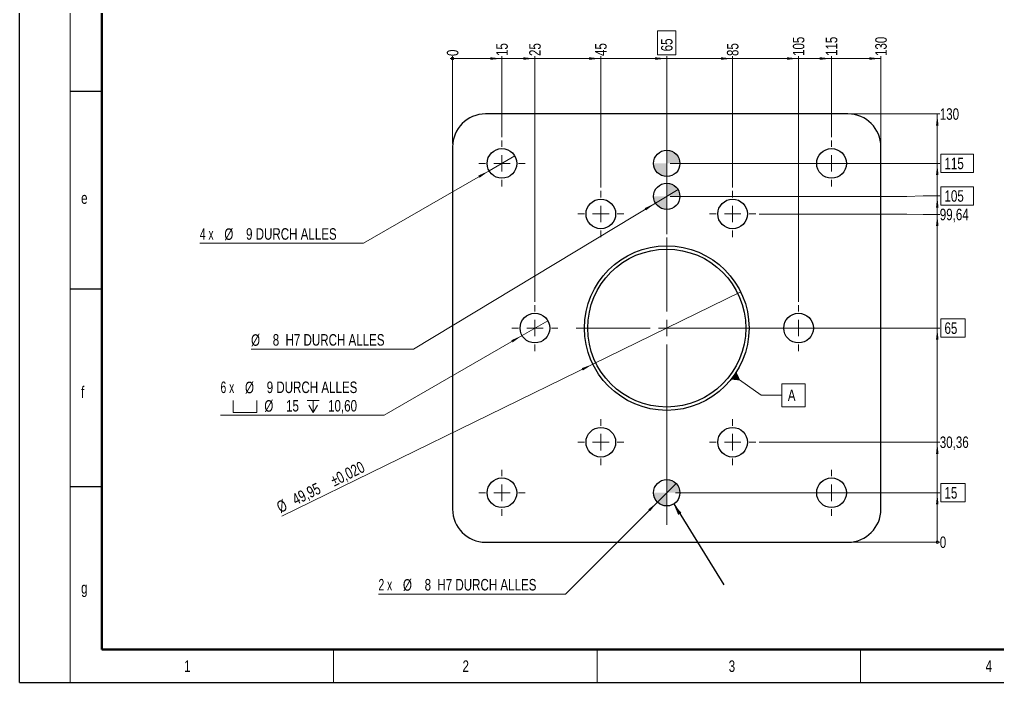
# Model space of a CAD drawing. Header units: millimetres. Extents: x 0 to 594, y 0 to 421.
# Drawn here: x 0 to 296.7, y 0 to 201.3 of the extents above; entities that cross this region are included whole.
import ezdxf

# ---------------------------------------------------------------- set-up
doc = ezdxf.new("R2010")
doc.units = ezdxf.units.MM
doc.styles.add('SLDTEXTSTYLE1', font='TXT', dxfattribs={"width": 0.75})
doc.styles.add('SLDTEXTSTYLE4', font='TXT', dxfattribs={"width": 0.666667})
doc.dimstyles.new('SLDDIMSTYLE0', dxfattribs={"dimtxt": 3.5, "dimasz": 0.254, "dimexe": 0, "dimexo": 0.0625, "dimgap": 0.875, "dimtad": 0, "dimtih": 1, "dimtoh": 1, "dimdec": 0, "dimrnd": 1e-09, "dimdsep": 46, "dimtxsty": 'SLDTEXTSTYLE1', "dimblk1": 'ORIGIN', "dimblk2": 'ORIGIN', "dimsah": 1, "dimcen": 0.09, "dimadec": 0, "dimazin": 2, "dimtfac": 1, "dimtdec": 3, "dimtofl": 0, "dimtmove": 0, "dimatfit": 3, "dimldrblk": 'ORIGIN', "dimfxl": 1, "dimfrac": 2, "dimtolj": 1, "dimtzin": 12, "dimarcsym": 0})
doc.dimstyles.new('SLDDIMSTYLE1', dxfattribs={"dimtxt": 3.5, "dimasz": 3.556, "dimexe": 0, "dimexo": 0.0625, "dimgap": -0.875, "dimtad": 0, "dimtih": 1, "dimtoh": 1, "dimrnd": 1e-09, "dimzin": 12, "dimdsep": 46, "dimtxsty": 'SLDTEXTSTYLE1', "dimsah": 1, "dimcen": 0.09, "dimadec": 0, "dimazin": 3, "dimtfac": 1, "dimtdec": 3, "dimtofl": 0, "dimtmove": 0, "dimatfit": 3, "dimfxl": 1, "dimfrac": 2, "dimtolj": 1, "dimarcsym": 0})
doc.dimstyles.new('SLDDIMSTYLE2', dxfattribs={"dimtxt": 3.5, "dimasz": 3.556, "dimexe": 0, "dimexo": 0.0625, "dimgap": 0.875, "dimtad": 0, "dimtih": 1, "dimtoh": 1, "dimrnd": 1e-09, "dimzin": 12, "dimdsep": 46, "dimtxsty": 'SLDTEXTSTYLE1', "dimsah": 1, "dimcen": 0.09, "dimadec": 0, "dimazin": 3, "dimtfac": 1, "dimtdec": 3, "dimtofl": 0, "dimtmove": 0, "dimatfit": 3, "dimfxl": 1, "dimfrac": 2, "dimtolj": 1, "dimtzin": 12, "dimarcsym": 0})
doc.dimstyles.new('SLDDIMSTYLE3', dxfattribs={"dimtxt": 3.5, "dimasz": 3.556, "dimexe": 0, "dimexo": 0.0625, "dimgap": 0.875, "dimtad": 0, "dimtih": 1, "dimtoh": 1, "dimdec": 6, "dimrnd": 1e-09, "dimzin": 12, "dimdsep": 46, "dimtxsty": 'SLDTEXTSTYLE1', "dimblk1": 'NONE', "dimsah": 1, "dimcen": 0, "dimadec": 0, "dimazin": 3, "dimtfac": 1, "dimtdec": 3, "dimtmove": 0, "dimatfit": 3, "dimldrblk": 'NONE', "dimfxl": 1, "dimfrac": 2, "dimtolj": 1, "dimarcsym": 0})
doc.dimstyles.new('SLDDIMSTYLE4', dxfattribs={"dimtxt": 3.5, "dimasz": 3.556, "dimexe": 0, "dimexo": 0.0625, "dimgap": 0.875, "dimtad": 0, "dimtih": 1, "dimtoh": 1, "dimdec": 6, "dimrnd": 1e-09, "dimzin": 12, "dimdsep": 46, "dimtxsty": 'SLDTEXTSTYLE1', "dimblk1": 'NONE', "dimsah": 1, "dimcen": 0, "dimadec": 0, "dimazin": 3, "dimtfac": 1, "dimtdec": 3, "dimtmove": 0, "dimatfit": 3, "dimldrblk": 'NONE', "dimfxl": 1, "dimfrac": 2, "dimtolj": 1, "dimtzin": 12, "dimarcsym": 0})
doc.dimstyles.new('SLDDIMSTYLE5', dxfattribs={"dimtxt": 3.5, "dimasz": 3.556, "dimexe": 0, "dimexo": 0.0625, "dimgap": 0.875, "dimtad": 1, "dimrnd": 1e-09, "dimzin": 12, "dimdsep": 46, "dimtxsty": 'SLDTEXTSTYLE1', "dimblk1": 'NONE', "dimsah": 1, "dimcen": 0, "dimadec": 0, "dimazin": 3, "dimtol": 1, "dimtp": 0.02, "dimtm": 0.02, "dimtfac": 1, "dimtdec": 3, "dimtmove": 0, "dimatfit": 3, "dimldrblk": 'NONE', "dimfxl": 1, "dimfrac": 2, "dimtolj": 1, "dimarcsym": 0})
doc.dimstyles.new('SLDDIMSTYLE7', dxfattribs={"dimtxt": 0.18, "dimasz": 3.556, "dimexe": 0, "dimexo": 0.0625, "dimgap": 0, "dimtad": 0, "dimtih": 1, "dimtoh": 1, "dimdec": 0, "dimrnd": 1e-09, "dimzin": 0, "dimdsep": 46, "dimtxsty": 'Standard', "dimsah": 1, "dimcen": 0.09, "dimadec": 0, "dimazin": 0, "dimtfac": 3.556, "dimtdec": 0, "dimtofl": 0, "dimtmove": 0, "dimatfit": 3, "dimfxl": 1, "dimfrac": 2, "dimtolj": 1, "dimtzin": 0, "dimarcsym": 0})

# ---------------------------------------------------------------- blocks, each defined once
blk = doc.blocks.new('_Origin')
at = {"color": 0, "linetype": 'ByBlock', "lineweight": -2}
blk.add_line((0, 0), (-1, 0), dxfattribs=at)
blk.add_circle((0, 0), 0.5, dxfattribs=at)
blk = doc.blocks.new('_D')
at = {"color": 7, "linetype": 'Continuous', "lineweight": 0}
blk.add_line((252.39, 42.58), (279.24, 42.58), dxfattribs=at)
at = {"color": 7, "linetype": 'Continuous', "lineweight": 18, "xscale": 0.762, "yscale": 0.762}
blk.add_blockref('_Origin', (278.48, 42.58), dxfattribs=at)
at = {"color": 7, "linetype": 'Continuous', "lineweight": 18, "insert": (279.24, 44.32), "char_height": 3.5, "attachment_point": 1, "style": 'SLDTEXTSTYLE1'}
blk.add_mtext('0', dxfattribs=at)
blk = doc.blocks.new('_D_1')
at = {"color": 7, "linetype": 'Continuous', "lineweight": 0}
for p, q in [((279.6, 54.81), (279.6, 60.36)), ((279.6, 60.36), (286.9, 60.36)), ((286.9, 60.36), (286.9, 54.81)), ((199.08, 57.58), (279.24, 57.58)), ((278.48, 42.58), (278.48, 57.58)), ((286.9, 54.81), (279.6, 54.81))]:
    blk.add_line(p, q, dxfattribs=at)
at = {"color": 7, "linetype": 'Continuous', "lineweight": 18}
blk.add_solid([(278.48, 57.58), (278.1, 54.03), (278.86, 54.03)], dxfattribs=at)
at = {"color": 7, "linetype": 'Continuous', "lineweight": 18, "insert": (280.67, 59.32), "char_height": 3.5, "attachment_point": 1, "style": 'SLDTEXTSTYLE1'}
blk.add_mtext('15', dxfattribs=at)
blk = doc.blocks.new('_D_2')
at = {"color": 7, "linetype": 'Continuous', "lineweight": 0}
for p, q in [((224.39, 72.94), (279.24, 72.94)), ((278.48, 57.58), (278.48, 72.94))]:
    blk.add_line(p, q, dxfattribs=at)
at = {"color": 7, "linetype": 'Continuous', "lineweight": 18}
blk.add_solid([(278.48, 72.94), (278.1, 69.39), (278.86, 69.39)], dxfattribs=at)
at = {"color": 7, "linetype": 'Continuous', "lineweight": 18, "insert": (279.24, 74.68), "char_height": 3.5, "attachment_point": 1, "style": 'SLDTEXTSTYLE1'}
blk.add_mtext('30,36', dxfattribs=at)
blk = doc.blocks.new('_D_3')
at = {"color": 7, "linetype": 'Continuous', "lineweight": 0}
for p, q in [((279.6, 104.81), (279.6, 110.36)), ((279.6, 110.36), (286.9, 110.36)), ((286.9, 110.36), (286.9, 104.81)), ((197.39, 107.58), (279.24, 107.58)), ((278.48, 72.94), (278.48, 107.58)), ((286.9, 104.81), (279.6, 104.81))]:
    blk.add_line(p, q, dxfattribs=at)
at = {"color": 7, "linetype": 'Continuous', "lineweight": 18}
blk.add_solid([(278.48, 107.58), (278.1, 104.03), (278.86, 104.03)], dxfattribs=at)
at = {"color": 7, "linetype": 'Continuous', "lineweight": 18, "insert": (280.67, 109.32), "char_height": 3.5, "attachment_point": 1, "style": 'SLDTEXTSTYLE1'}
blk.add_mtext('65', dxfattribs=at)
blk = doc.blocks.new('_D_4')
at = {"color": 7, "linetype": 'Continuous', "lineweight": 0}
for p, q in [((269.24, 142.22), (224.39, 142.22)), ((274.24, 142.1), (269.24, 142.22)), ((274.24, 142.1), (279.24, 142.1)), ((278.48, 107.58), (278.48, 142.1))]:
    blk.add_line(p, q, dxfattribs=at)
at = {"color": 7, "linetype": 'Continuous', "lineweight": 18}
blk.add_solid([(278.48, 142.1), (278.1, 138.54), (278.86, 138.54)], dxfattribs=at)
at = {"color": 7, "linetype": 'Continuous', "lineweight": 18, "insert": (279.24, 143.83), "char_height": 3.5, "attachment_point": 1, "style": 'SLDTEXTSTYLE1'}
blk.add_mtext('99,64', dxfattribs=at)
blk = doc.blocks.new('_D_5')
at = {"color": 7, "linetype": 'Continuous', "lineweight": 0}
for p, q in [((279.6, 144.93), (279.6, 150.49)), ((279.6, 150.49), (289.49, 150.49)), ((289.49, 150.49), (289.49, 144.93)), ((269.24, 147.58), (197.39, 147.58)), ((274.24, 147.71), (269.24, 147.58)), ((274.24, 147.71), (279.24, 147.71)), ((278.48, 142.1), (278.48, 147.71)), ((289.49, 144.93), (279.6, 144.93))]:
    blk.add_line(p, q, dxfattribs=at)
at = {"color": 7, "linetype": 'Continuous', "lineweight": 18}
blk.add_solid([(278.48, 147.71), (278.1, 144.15), (278.86, 144.15)], dxfattribs=at)
at = {"color": 7, "linetype": 'Continuous', "lineweight": 18, "insert": (280.67, 149.44), "char_height": 3.5, "attachment_point": 1, "style": 'SLDTEXTSTYLE1'}
blk.add_mtext('105', dxfattribs=at)
blk = doc.blocks.new('_D_6')
at = {"color": 7, "linetype": 'Continuous', "lineweight": 0}
for p, q in [((279.6, 154.81), (279.6, 160.36)), ((279.6, 160.36), (289.49, 160.36)), ((289.49, 160.36), (289.49, 154.81)), ((197.39, 157.58), (279.24, 157.58)), ((278.48, 147.71), (278.48, 157.58)), ((289.49, 154.81), (279.6, 154.81))]:
    blk.add_line(p, q, dxfattribs=at)
at = {"color": 7, "linetype": 'Continuous', "lineweight": 18}
blk.add_solid([(278.48, 157.58), (278.1, 154.03), (278.86, 154.03)], dxfattribs=at)
at = {"color": 7, "linetype": 'Continuous', "lineweight": 18, "insert": (280.67, 159.32), "char_height": 3.5, "attachment_point": 1, "style": 'SLDTEXTSTYLE1'}
blk.add_mtext('115', dxfattribs=at)
blk = doc.blocks.new('_D_7')
at = {"color": 7, "linetype": 'Continuous', "lineweight": 0}
for p, q in [((252.39, 172.58), (279.24, 172.58)), ((278.48, 157.58), (278.48, 172.58))]:
    blk.add_line(p, q, dxfattribs=at)
at = {"color": 7, "linetype": 'Continuous', "lineweight": 18}
blk.add_solid([(278.48, 172.58), (278.1, 169.03), (278.86, 169.03)], dxfattribs=at)
at = {"color": 7, "linetype": 'Continuous', "lineweight": 18, "insert": (279.24, 174.32), "char_height": 3.5, "attachment_point": 1, "style": 'SLDTEXTSTYLE1'}
blk.add_mtext('130', dxfattribs=at)
blk = doc.blocks.new('_D_8')
at = {"color": 7, "linetype": 'Continuous', "lineweight": 0}
blk.add_line((131.39, 163.58), (131.39, 190.18), dxfattribs=at)
at = {"color": 7, "linetype": 'Continuous', "lineweight": 18, "xscale": 0.762, "yscale": 0.762}
blk.add_blockref('_Origin', (131.39, 189.42), dxfattribs=at)
at = {"color": 7, "linetype": 'Continuous', "lineweight": 18, "insert": (129.65, 190.18), "char_height": 3.5, "attachment_point": 1, "rotation": 90, "style": 'SLDTEXTSTYLE1'}
blk.add_mtext('0', dxfattribs=at)
blk = doc.blocks.new('_D_9')
at = {"color": 7, "linetype": 'Continuous', "lineweight": 0}
for p, q in [((146.39, 165.58), (146.39, 190.18)), ((131.39, 189.42), (146.39, 189.42))]:
    blk.add_line(p, q, dxfattribs=at)
at = {"color": 7, "linetype": 'Continuous', "lineweight": 18}
blk.add_solid([(146.39, 189.42), (142.83, 189.8), (142.83, 189.03)], dxfattribs=at)
at = {"color": 7, "linetype": 'Continuous', "lineweight": 18, "insert": (144.65, 190.18), "char_height": 3.5, "attachment_point": 1, "rotation": 90, "style": 'SLDTEXTSTYLE1'}
blk.add_mtext('15', dxfattribs=at)
blk = doc.blocks.new('_D_10')
at = {"color": 7, "linetype": 'Continuous', "lineweight": 0}
for p, q in [((156.39, 115.58), (156.39, 190.18)), ((146.39, 189.42), (156.39, 189.42))]:
    blk.add_line(p, q, dxfattribs=at)
at = {"color": 7, "linetype": 'Continuous', "lineweight": 18}
blk.add_solid([(156.39, 189.42), (152.83, 189.8), (152.83, 189.03)], dxfattribs=at)
at = {"color": 7, "linetype": 'Continuous', "lineweight": 18, "insert": (154.65, 190.18), "char_height": 3.5, "attachment_point": 1, "rotation": 90, "style": 'SLDTEXTSTYLE1'}
blk.add_mtext('25', dxfattribs=at)
blk = doc.blocks.new('_D_11')
at = {"color": 7, "linetype": 'Continuous', "lineweight": 0}
for p, q in [((176.39, 150.22), (176.39, 190.18)), ((156.39, 189.42), (176.39, 189.42))]:
    blk.add_line(p, q, dxfattribs=at)
at = {"color": 7, "linetype": 'Continuous', "lineweight": 18}
blk.add_solid([(176.39, 189.42), (172.83, 189.8), (172.83, 189.03)], dxfattribs=at)
at = {"color": 7, "linetype": 'Continuous', "lineweight": 18, "insert": (174.65, 190.18), "char_height": 3.5, "attachment_point": 1, "rotation": 90, "style": 'SLDTEXTSTYLE1'}
blk.add_mtext('45', dxfattribs=at)
blk = doc.blocks.new('_D_12')
at = {"color": 7, "linetype": 'Continuous', "lineweight": 0}
for p, q in [((193.61, 190.53), (193.61, 197.84)), ((193.61, 197.84), (199.17, 197.84)), ((199.17, 197.84), (199.17, 190.53)), ((199.17, 190.53), (193.61, 190.53)), ((196.39, 136.06), (196.39, 190.18)), ((176.39, 189.42), (196.39, 189.42))]:
    blk.add_line(p, q, dxfattribs=at)
at = {"color": 7, "linetype": 'Continuous', "lineweight": 18}
blk.add_solid([(196.39, 189.42), (192.83, 189.8), (192.83, 189.03)], dxfattribs=at)
at = {"color": 7, "linetype": 'Continuous', "lineweight": 18, "insert": (194.65, 191.6), "char_height": 3.5, "attachment_point": 1, "rotation": 90, "style": 'SLDTEXTSTYLE1'}
blk.add_mtext('65', dxfattribs=at)
blk = doc.blocks.new('_D_13')
at = {"color": 7, "linetype": 'Continuous', "lineweight": 0}
for p, q in [((216.39, 150.22), (216.39, 190.18)), ((196.39, 189.42), (216.39, 189.42))]:
    blk.add_line(p, q, dxfattribs=at)
at = {"color": 7, "linetype": 'Continuous', "lineweight": 18}
blk.add_solid([(216.39, 189.42), (212.83, 189.8), (212.83, 189.03)], dxfattribs=at)
at = {"color": 7, "linetype": 'Continuous', "lineweight": 18, "insert": (214.65, 190.18), "char_height": 3.5, "attachment_point": 1, "rotation": 90, "style": 'SLDTEXTSTYLE1'}
blk.add_mtext('85', dxfattribs=at)
blk = doc.blocks.new('_D_14')
at = {"color": 7, "linetype": 'Continuous', "lineweight": 0}
for p, q in [((236.39, 115.58), (236.39, 190.18)), ((216.39, 189.42), (236.39, 189.42))]:
    blk.add_line(p, q, dxfattribs=at)
at = {"color": 7, "linetype": 'Continuous', "lineweight": 18}
blk.add_solid([(236.39, 189.42), (232.83, 189.8), (232.83, 189.03)], dxfattribs=at)
at = {"color": 7, "linetype": 'Continuous', "lineweight": 18, "insert": (234.65, 190.18), "char_height": 3.5, "attachment_point": 1, "rotation": 90, "style": 'SLDTEXTSTYLE1'}
blk.add_mtext('105', dxfattribs=at)
blk = doc.blocks.new('_D_15')
at = {"color": 7, "linetype": 'Continuous', "lineweight": 0}
for p, q in [((246.39, 165.58), (246.39, 190.18)), ((236.39, 189.42), (246.39, 189.42))]:
    blk.add_line(p, q, dxfattribs=at)
at = {"color": 7, "linetype": 'Continuous', "lineweight": 18}
blk.add_solid([(246.39, 189.42), (242.83, 189.8), (242.83, 189.03)], dxfattribs=at)
at = {"color": 7, "linetype": 'Continuous', "lineweight": 18, "insert": (244.65, 190.18), "char_height": 3.5, "attachment_point": 1, "rotation": 90, "style": 'SLDTEXTSTYLE1'}
blk.add_mtext('115', dxfattribs=at)
blk = doc.blocks.new('_D_16')
at = {"color": 7, "linetype": 'Continuous', "lineweight": 0}
for p, q in [((261.39, 163.58), (261.39, 190.18)), ((246.39, 189.42), (261.39, 189.42))]:
    blk.add_line(p, q, dxfattribs=at)
at = {"color": 7, "linetype": 'Continuous', "lineweight": 18}
blk.add_solid([(261.39, 189.42), (257.83, 189.8), (257.83, 189.03)], dxfattribs=at)
at = {"color": 7, "linetype": 'Continuous', "lineweight": 18, "insert": (259.65, 190.18), "char_height": 3.5, "attachment_point": 1, "rotation": 90, "style": 'SLDTEXTSTYLE1'}
blk.add_mtext('130', dxfattribs=at)
blk = doc.blocks.new('_D_17')
at = {"color": 7, "linetype": 'Continuous', "lineweight": 0}
for p, q in [((199.22, 60.41), (193.56, 54.76)), ((193.56, 54.76), (165.66, 26.85)), ((165.66, 26.85), (108.92, 26.85))]:
    blk.add_line(p, q, dxfattribs=at)
at = {"color": 7, "linetype": 'Continuous', "lineweight": 18}
blk.add_solid([(193.56, 54.76), (190.78, 52.51), (191.31, 51.97)], dxfattribs=at)
at = {"color": 7, "linetype": 'Continuous', "lineweight": 18, "char_height": 3.5, "attachment_point": 1}
for s, insert, style in [('2 x', (108.92, 31.42), 'SLDTEXTSTYLE4'), ('%%c', (116.33, 31.36), 'SLDTEXTSTYLE1'), ('8', (122.92, 31.42), 'SLDTEXTSTYLE1'), ('H7 DURCH ALLES', (126.8, 31.42), 'SLDTEXTSTYLE1')]:
    blk.add_mtext(s, dxfattribs=dict(at, insert=insert, style=style))
blk = doc.blocks.new('_None')
blk = doc.blocks.new('_D_18')
at = {"color": 7, "linetype": 'Continuous', "lineweight": 0}
for p, q in [((150.28, 159.83), (142.49, 155.33)), ((142.49, 155.33), (104.4, 133.34)), ((104.4, 133.34), (54.72, 133.34))]:
    blk.add_line(p, q, dxfattribs=at)
at = {"color": 7, "linetype": 'Continuous', "lineweight": 18}
blk.add_solid([(142.49, 155.33), (139.22, 153.89), (139.6, 153.23)], dxfattribs=at)
at = {"color": 7, "linetype": 'Continuous', "lineweight": 18, "char_height": 3.5, "attachment_point": 1}
for s, insert, style in [('4 x', (54.72, 137.91), 'SLDTEXTSTYLE4'), ('%%c', (62.14, 137.85), 'SLDTEXTSTYLE1'), ('9 DURCH ALLES', (68.73, 137.91), 'SLDTEXTSTYLE1')]:
    blk.add_mtext(s, dxfattribs=dict(at, insert=insert, style=style))
blk = doc.blocks.new('SW_SYMBOL_HOLE_SPOT')
at = {"color": 0, "linetype": 'Continuous', "lineweight": 18}
for p, q in [((0, 875), (0, 75)), ((1600, 75), (1600, 875)), ((0, 75), (1600, 75))]:
    blk.add_line(p, q, dxfattribs=at)
blk = doc.blocks.new('SW_SYMBOL_HOLE_DEPTH')
at = {"color": 0, "linetype": 'Continuous', "lineweight": 18}
for p, q in [((0, 875), (800, 875)), ((400, 875), (400, 75)), ((100, 555), (400, 75)), ((700, 555), (400, 75))]:
    blk.add_line(p, q, dxfattribs=at)
blk = doc.blocks.new('_D_19')
at = {"color": 7, "linetype": 'Continuous', "lineweight": 0}
for p, q in [((160.28, 109.83), (152.49, 105.33)), ((152.49, 105.33), (110.67, 81.19)), ((110.67, 81.19), (60.99, 81.19))]:
    blk.add_line(p, q, dxfattribs=at)
at = {"color": 7, "linetype": 'Continuous', "lineweight": 18}
blk.add_solid([(152.49, 105.33), (149.22, 103.89), (149.6, 103.23)], dxfattribs=at)
at = {"color": 7, "linetype": 'Continuous', "lineweight": 18, "xscale": 0.0044707031, "yscale": 0.0044707031, "zscale": 0.0044707031}
for name, p in [('SW_SYMBOL_HOLE_SPOT', (64.83, 81.67)), ('SW_SYMBOL_HOLE_DEPTH', (87.31, 81.67))]:
    blk.add_blockref(name, p, dxfattribs=at)
at = {"color": 7, "linetype": 'Continuous', "lineweight": 18, "char_height": 3.5, "attachment_point": 1}
for s, insert, style in [('6 x', (60.99, 91.36), 'SLDTEXTSTYLE4'), ('%%c', (68.41, 91.31), 'SLDTEXTSTYLE1'), ('9 DURCH ALLES', (75, 91.36), 'SLDTEXTSTYLE1'), ('%%c', (74.27, 85.7), 'SLDTEXTSTYLE1'), ('15', (80.86, 85.75), 'SLDTEXTSTYLE1'), ('10,60', (93.62, 85.75), 'SLDTEXTSTYLE1')]:
    blk.add_mtext(s, dxfattribs=dict(at, insert=insert, style=style))
blk = doc.blocks.new('_D_20')
at = {"color": 7, "linetype": 'Continuous', "lineweight": 0}
for p, q in [((199.81, 149.65), (192.96, 145.52)), ((192.96, 145.52), (119.56, 101.19)), ((119.56, 101.19), (70.24, 101.19))]:
    blk.add_line(p, q, dxfattribs=at)
at = {"color": 7, "linetype": 'Continuous', "lineweight": 18}
blk.add_solid([(192.96, 145.52), (189.72, 144), (190.12, 143.35)], dxfattribs=at)
at = {"color": 7, "linetype": 'Continuous', "lineweight": 18, "char_height": 3.5, "attachment_point": 1, "style": 'SLDTEXTSTYLE1'}
for s, insert in [('%%c', (70.24, 105.7)), ('8', (76.83, 105.75)), ('H7 DURCH ALLES', (80.71, 105.75))]:
    blk.add_mtext(s, dxfattribs=dict(at, insert=insert))
blk = doc.blocks.new('_D_21')
at = {"color": 7, "linetype": 'Continuous', "lineweight": 0}
for q in [(218.83, 118.55), (79.58, 50.48)]:
    blk.add_line((173.95, 96.62), q, dxfattribs=at)
at = {"color": 7, "linetype": 'Continuous', "lineweight": 18}
blk.add_solid([(173.95, 96.62), (170.59, 95.4), (170.92, 94.71)], dxfattribs=at)
at = {"color": 7, "linetype": 'Continuous', "lineweight": 18, "char_height": 3.5, "attachment_point": 1, "rotation": 26.0518, "style": 'SLDTEXTSTYLE1'}
for s, insert in [('±0,020', (93.95, 62.59)), ('49,95', (82.32, 56.9)), ('%%c', (77.6, 54.53))]:
    blk.add_mtext(s, dxfattribs=dict(at, insert=insert))
blk = doc.blocks.new('SW_CENTERMARKSYMBOL_0')
at = {"color": 0, "linetype": 'Continuous', "lineweight": 18}
for p, q in [((0, 5), (0, 7)), ((-5, 0), (-7, 0)), ((0, 0), (-2.5, 0)), ((0, 0), (0, 2.5)), ((0, 0), (0, -2.5)), ((0, 0), (2.5, 0)), ((5, 0), (7, 0)), ((0, -5), (0, -7))]:
    blk.add_line(p, q, dxfattribs=at)
blk = doc.blocks.new('SW_CENTERMARKSYMBOL_1')
at = {"color": 0, "linetype": 'Continuous', "lineweight": 18}
for p, q in [((0, 5), (0, 7)), ((-5, 0), (-7, 0)), ((0, 0), (-2.5, 0)), ((0, 0), (0, 2.5)), ((0, 0), (0, -2.5)), ((0, 0), (2.5, 0)), ((5, 0), (7, 0)), ((0, -5), (0, -7))]:
    blk.add_line(p, q, dxfattribs=at)
blk = doc.blocks.new('SW_CENTERMARKSYMBOL_2')
at = {"color": 0, "linetype": 'Continuous', "lineweight": 18}
for p, q in [((0, 5), (0, 7)), ((-5, 0), (-7, 0)), ((0, 0), (-2.5, 0)), ((0, 0), (0, 2.5)), ((0, 0), (0, -2.5)), ((0, 0), (2.5, 0)), ((5, 0), (7, 0)), ((0, -5), (0, -7))]:
    blk.add_line(p, q, dxfattribs=at)
blk = doc.blocks.new('SW_CENTERMARKSYMBOL_3')
at = {"color": 0, "linetype": 'Continuous', "lineweight": 18}
for p, q in [((0, 5), (0, 7)), ((-5, 0), (-7, 0)), ((0, 0), (-2.5, 0)), ((0, 0), (0, 2.5)), ((0, 0), (0, -2.5)), ((0, 0), (2.5, 0)), ((5, 0), (7, 0)), ((0, -5), (0, -7))]:
    blk.add_line(p, q, dxfattribs=at)
blk = doc.blocks.new('SW_CENTERMARKSYMBOL_4')
at = {"color": 0, "linetype": 'Continuous', "lineweight": 18}
for p, q in [((0, 5), (0, 7)), ((-5, 0), (-7, 0)), ((0, 0), (-2.5, 0)), ((0, 0), (0, 2.5)), ((0, 0), (0, -2.5)), ((0, 0), (2.5, 0)), ((5, 0), (7, 0)), ((0, -5), (0, -7))]:
    blk.add_line(p, q, dxfattribs=at)
blk = doc.blocks.new('SW_CENTERMARKSYMBOL_5')
at = {"color": 0, "linetype": 'Continuous', "lineweight": 18}
for p, q in [((0, 5), (0, 7)), ((-5, 0), (-7, 0)), ((0, 0), (-2.5, 0)), ((0, 0), (0, 2.5)), ((0, 0), (0, -2.5)), ((0, 0), (2.5, 0)), ((5, 0), (7, 0)), ((0, -5), (0, -7))]:
    blk.add_line(p, q, dxfattribs=at)
blk = doc.blocks.new('SW_CENTERMARKSYMBOL_6')
at = {"color": 0, "linetype": 'Continuous', "lineweight": 18}
for p, q in [((0, 5), (0, 27.48)), ((-5, 0), (-27.48, 0)), ((0, 0), (-2.5, 0)), ((0, 0), (0, 2.5)), ((0, 0), (0, -2.5)), ((0, 0), (2.5, 0)), ((5, 0), (27.48, 0)), ((0, -5), (0, -59.78))]:
    blk.add_line(p, q, dxfattribs=at)
blk = doc.blocks.new('SW_CENTERMARKSYMBOL_7')
at = {"color": 0, "linetype": 'Continuous', "lineweight": 18}
for p, q in [((0, 5), (0, 7)), ((-5, 0), (-7, 0)), ((0, 0), (-2.5, 0)), ((0, 0), (0, 2.5)), ((0, 0), (0, -2.5)), ((0, 0), (2.5, 0)), ((5, 0), (7, 0)), ((0, -5), (0, -7))]:
    blk.add_line(p, q, dxfattribs=at)
blk = doc.blocks.new('SW_CENTERMARKSYMBOL_8')
at = {"color": 0, "linetype": 'Continuous', "lineweight": 18}
for p, q in [((0, 5), (0, 7)), ((-5, 0), (-7, 0)), ((0, 0), (-2.5, 0)), ((0, 0), (0, 2.5)), ((0, 0), (0, -2.5)), ((0, 0), (2.5, 0)), ((5, 0), (7, 0)), ((0, -5), (0, -7))]:
    blk.add_line(p, q, dxfattribs=at)
blk = doc.blocks.new('SW_CENTERMARKSYMBOL_9')
at = {"color": 0, "linetype": 'Continuous', "lineweight": 18}
for p, q in [((0, 5), (0, 7)), ((-5, 0), (-7, 0)), ((0, 0), (-2.5, 0)), ((0, 0), (0, 2.5)), ((0, 0), (0, -2.5)), ((0, 0), (2.5, 0)), ((5, 0), (7, 0)), ((0, -5), (0, -7))]:
    blk.add_line(p, q, dxfattribs=at)
blk = doc.blocks.new('SW_CENTERMARKSYMBOL_10')
at = {"color": 0, "linetype": 'Continuous', "lineweight": 18}
for p, q in [((0, 5), (0, 7)), ((-5, 0), (-7, 0)), ((0, 0), (-2.5, 0)), ((0, 0), (0, 2.5)), ((0, 0), (0, -2.5)), ((0, 0), (2.5, 0)), ((5, 0), (7, 0)), ((0, -5), (0, -7))]:
    blk.add_line(p, q, dxfattribs=at)
blk = doc.blocks.new('SW_DATUMTAG_0')
at = {"color": 0, "linetype": 'Continuous', "lineweight": 18}
for p, q in [((-16.4, 8.67), (-8.12, 2.78)), ((-1.77, -0.72), (-1.77, 6.28)), ((-1.77, 6.28), (5.23, 6.28)), ((5.23, 6.28), (5.23, -0.72)), ((-8.12, 2.78), (-1.77, 2.78)), ((5.23, -0.72), (-1.77, -0.72))]:
    blk.add_line(p, q, dxfattribs=at)
at = {"color": 0, "linetype": 'Continuous', "lineweight": 0}
blk.add_solid([(-17.21, 7.53), (-15.58, 9.81), (-14.4, 7.25)], dxfattribs=at)
at = {"color": 0, "linetype": 'Continuous', "lineweight": 0, "insert": (0, 4.51), "char_height": 3.5, "attachment_point": 1, "style": 'SLDTEXTSTYLE1'}
blk.add_mtext('A', dxfattribs=at)
blk = doc.blocks.new('SW_DOWELSYMBOL_0')
at = {"linetype": 'Continuous', "lineweight": 0}
h = blk.add_hatch(color=0, dxfattribs=at)
edge = h.paths.add_edge_path(flags=0)
edge.add_arc((0, 0), 4, 0, 90)
edge.add_line((0, 4), (0, 0))
edge.add_line((0, 0), (4, 0))
h = blk.add_hatch(color=0, dxfattribs=at)
edge = h.paths.add_edge_path(flags=0)
edge.add_arc((0, 0), 4, 180, 270)
edge.add_line((0, -4), (0, 0))
edge.add_line((0, 0), (-4, 0))
at = {"color": 0, "linetype": 'Continuous', "lineweight": 0}
blk.add_circle((0, 0), 4, dxfattribs=at)
blk = doc.blocks.new('SW_DOWELSYMBOL_1')
at = {"linetype": 'Continuous', "lineweight": 0}
h = blk.add_hatch(color=0, dxfattribs=at)
edge = h.paths.add_edge_path(flags=0)
edge.add_arc((0, 0), 4, 0, 90)
edge.add_line((0, 4), (0, 0))
edge.add_line((0, 0), (4, 0))
h = blk.add_hatch(color=0, dxfattribs=at)
edge = h.paths.add_edge_path(flags=0)
edge.add_arc((0, 0), 4, 180, 270)
edge.add_line((0, -4), (0, 0))
edge.add_line((0, 0), (-4, 0))
at = {"color": 0, "linetype": 'Continuous', "lineweight": 0}
blk.add_circle((0, 0), 4, dxfattribs=at)
blk = doc.blocks.new('SW_DOWELSYMBOL_2')
at = {"linetype": 'Continuous', "lineweight": 0}
h = blk.add_hatch(color=0, dxfattribs=at)
edge = h.paths.add_edge_path(flags=0)
edge.add_arc((0, 0), 4, 0, 90)
edge.add_line((0, 4), (0, 0))
edge.add_line((0, 0), (4, 0))
h = blk.add_hatch(color=0, dxfattribs=at)
edge = h.paths.add_edge_path(flags=0)
edge.add_arc((0, 0), 4, 180, 270)
edge.add_line((0, -4), (0, 0))
edge.add_line((0, 0), (-4, 0))
at = {"color": 0, "linetype": 'Continuous', "lineweight": 0}
blk.add_circle((0, 0), 4, dxfattribs=at)

msp = doc.modelspace()

# ---------------------------------------------------------------- linework, layer by layer
at = {"color": 7, "linetype": 'Continuous', "lineweight": 25}
for p, q in [((0.0001678, 0.0000794), (0.0001678, 420.5000794)), ((15.3346271, 179.5000794), (25.0001678, 179.5000794)), ((251.3877551, 172.5836735), (141.3877551, 172.5836735)), ((131.3877551, 162.5836735), (131.3877551, 52.5836735)), ((261.3877551, 52.5836735), (261.3877551, 162.5836735)), ((15.3346271, 119.5000794), (25.0001678, 119.5000794)), ((15.3346271, 59.5000794), (25.0001678, 59.5000794)), ((141.3877551, 42.5836735), (251.3877551, 42.5836735)), ((0.0001678, 0.0000794), (593.9620406, 0.0000794))]:
    msp.add_line(p, q, dxfattribs=at)
at = {"color": 7, "linetype": 'Continuous', "lineweight": 18}
for p, q in [((15.3346271, 420.5000794), (15.3346271, 0.0000794)), ((95.2964514, 10.0000794), (95.2964514, 0.0000794)), ((175.2582758, 10.0000794), (175.2582758, 0.0000794)), ((255.2201001, 10.0000794), (255.2201001, 0.0000794))]:
    msp.add_line(p, q, dxfattribs=at)
at = {"color": 7, "linetype": 'Continuous', "lineweight": 50}
for q in [(25.0001678, 410.5000794), (583.9620406, 10.0000794)]:
    msp.add_line((25.0001678, 10.0000794), q, dxfattribs=at)
at = {"color": 7, "linetype": 'Continuous', "lineweight": 25}
for centre, radius in [((146.3877551, 157.5836735), 4.5), ((196.3877551, 157.5836735), 4), ((246.3877551, 157.5836735), 4.5), ((196.3877551, 147.5836735), 4), ((176.3877551, 142.2246896), 4.5), ((216.3877551, 142.2246896), 4.5), ((196.3877551, 107.5836735), 24.975), ((196.3877551, 107.5836735), 23.975), ((156.3877551, 107.5836735), 4.5), ((236.3877551, 107.5836735), 4.5), ((176.3877551, 72.9426573), 4.5), ((216.3877551, 72.9426573), 4.5), ((146.3877551, 57.5836735), 4.5), ((196.3877551, 57.5836735), 4), ((246.3877551, 57.5836735), 4.5)]:
    msp.add_circle(centre, radius, dxfattribs=at)
for centre, start, end in [((141.3877551, 162.5836735), 90, 180), ((251.3877551, 162.5836735), 0, 90), ((141.3877551, 52.5836735), 180, 270), ((251.3877551, 52.5836735), 270, 0)]:
    msp.add_arc(centre, 10, start, end, dxfattribs=at)

# ---------------------------------------------------------------- block references
at = {"color": 7, "linetype": 'Continuous', "lineweight": 0}
for name, p in [('SW_CENTERMARKSYMBOL_10', (146.3877551, 157.5836735)), ('SW_CENTERMARKSYMBOL_9', (246.3877551, 157.5836735)), ('SW_DOWELSYMBOL_2', (196.3877551, 157.5836735)), ('SW_DOWELSYMBOL_0', (196.3877551, 147.5836735)), ('SW_CENTERMARKSYMBOL_1', (176.3877551, 142.2246896)), ('SW_CENTERMARKSYMBOL_2', (216.3877551, 142.2246896)), ('SW_CENTERMARKSYMBOL_6', (196.3877551, 107.5836735)), ('SW_CENTERMARKSYMBOL_3', (156.3877551, 107.5836735)), ('SW_CENTERMARKSYMBOL_0', (236.3877551, 107.5836735)), ('SW_DATUMTAG_0', (233.1280374, 84.42699)), ('SW_CENTERMARKSYMBOL_5', (176.3877551, 72.9426573)), ('SW_CENTERMARKSYMBOL_4', (216.3877551, 72.9426573)), ('SW_CENTERMARKSYMBOL_7', (146.3877551, 57.5836735)), ('SW_CENTERMARKSYMBOL_8', (246.3877551, 57.5836735)), ('SW_DOWELSYMBOL_1', (196.3877551, 57.5836735))]:
    msp.add_blockref(name, p, dxfattribs=at)

# ---------------------------------------------------------------- texts
at = {"color": 7, "linetype": 'Continuous', "lineweight": 0, "char_height": 3.5, "attachment_point": 1, "style": 'SLDTEXTSTYLE1'}
for s, insert in [('e', (18.6747776, 148.8157313)), ('f', (18.6747776, 89.8984789)), ('g', (18.6747776, 30.4575176)), ('1', (49.9217844, 6.698482)), ('2', (134.4188996, 6.698482)), ('3', (215.1904783, 6.698482)), ('4', (293.1375333, 6.698482))]:
    msp.add_mtext(s, dxfattribs=dict(at, insert=insert))

# ---------------------------------------------------------------- dimensions: what is measured, and where the dimension line sits
at = {"color": 7, "linetype": 'Continuous', "lineweight": 18}
for feature_location, offset, dtype, origin, dimstyle, picture, middle in [((236.3877551, 114.5836735), (0, 75.5942195), 1, (131.3877551, 162.5836735), 'SLDDIMSTYLE2', '_D_14', (236.3877551, 194.0570596)), ((246.3877551, 164.5836735), (0, 25.5942195), 1, (131.3877551, 162.5836735), 'SLDDIMSTYLE2', '_D_15', (246.3877551, 194.0570596)), ((261.3877551, 162.5836735), (0, 27.5942195), 1, (131.3877551, 162.5836735), 'SLDDIMSTYLE2', '_D_16', (261.3877551, 194.0570596)), ((196.3877551, 135.0586735), (0, 55.1192195), 1, (131.3877551, 162.5836735), 'SLDDIMSTYLE1', '_D_12', (196.3877551, 194.1858792)), ((146.3877551, 164.5836735), (0, 25.5942195), 1, (131.3877551, 162.5836735), 'SLDDIMSTYLE2', '_D_9', (146.3877551, 192.7640042)), ((156.3877551, 114.5836735), (0, 75.5942195), 1, (131.3877551, 162.5836735), 'SLDDIMSTYLE2', '_D_10', (156.3877551, 192.7640042)), ((176.3877551, 149.2246896), (0, 40.9532033), 1, (131.3877551, 162.5836735), 'SLDDIMSTYLE2', '_D_11', (176.3877551, 192.7640042)), ((216.3877551, 149.2246896), (0, 40.9532033), 1, (131.3877551, 162.5836735), 'SLDDIMSTYLE2', '_D_13', (216.3877551, 192.7640042)), ((131.387755102, 162.5836734694), (0, 27.5942194872), 1, (131.387755102, 162.5836734694), 'SLDDIMSTYLE0', '_D_8', (131.387755102, 191.4709485534)), ((251.3877551, 172.5836735), (27.8559902, 0), 0, (251.3877551, 42.5836735), 'SLDDIMSTYLE2', '_D_7', (283.122912, 172.5836735)), ((196.3877551, 157.5836735), (82.8559902, 0), 0, (251.3877551, 42.5836735), 'SLDDIMSTYLE1', '_D_6', (284.5447869, 157.5836735)), ((196.3877551, 147.5836735), (82.8559902, 0.1264143), 0, (251.3877551, 42.5836735), 'SLDDIMSTYLE1', '_D_5', (284.5447869, 147.7100878)), ((223.3877551, 142.2246896), (55.8559902, -0.1264143), 0, (251.3877551, 42.5836735), 'SLDDIMSTYLE2', '_D_4', (285.0624956, 142.0982753)), ((196.3877551, 107.5836735), (82.8559902, 0), 0, (251.3877551, 42.5836735), 'SLDDIMSTYLE1', '_D_3', (283.2517316, 107.5836735)), ((223.3877551, 72.9426573), (55.8559902, 0), 0, (251.3877551, 42.5836735), 'SLDDIMSTYLE2', '_D_2', (285.0624956, 72.9426573)), ((253.3877551, 57.5836735), (25.8559902, 0), 0, (251.3877551, 42.5836735), 'SLDDIMSTYLE1', '_D_1', (283.2517316, 57.5836735)), ((251.387755102, 42.5836734694), (27.8559902386, 0), 0, (251.387755102, 42.5836734694), 'SLDDIMSTYLE0', '_D', (280.5368009373, 42.5836734694))]:
    dim = msp.add_ordinate_dim(feature_location=feature_location, offset=offset, dtype=dtype, origin=origin, dimstyle=dimstyle, dxfattribs=at)
    dim.commit()
    dim.dimension.update_dxf_attribs({"geometry": picture, "text_midpoint": middle})
for p1, p2, text, dimstyle, picture, middle in [((150.2848694, 159.8336735), (142.4906408, 155.3336735), '4 x <> DURCH ALLES\\P', 'SLDDIMSTYLE4', '_D_18', (78.7671008, 136.1453299)), ((199.8118067, 149.6514913), (192.9637035, 145.5158556), '<> DURCH ALLES\\P', 'SLDDIMSTYLE3', '_D_20', (94.1071342, 103.9943832)), ((160.2848694, 109.8336735), (152.4906408, 105.3336735), '6 x <> DURCH ALLES\\P{\\fGDT;v}%%c 15 {\\fGDT;x} 10,60\\P', 'SLDDIMSTYLE4', '_D_19', (85.0352109, 86.7955835)), ((199.2161822, 60.4121006), (193.559328, 54.7552463), '2 x <> DURCH ALLES\\P', 'SLDDIMSTYLE3', '_D_17', (136.4917733, 29.6567751))]:
    dim = msp.add_diameter_dim_2p(p1=p1, p2=p2, text=text, dimstyle=dimstyle, dxfattribs=at)
    dim.commit()
    dim.dimension.update_dxf_attribs({"geometry": picture, "text_midpoint": middle, "dimtype": 163})
dim = msp.add_diameter_dim_2p(p1=(218.8252385, 118.5522632), p2=(173.9502717, 96.6150837), dimstyle='SLDDIMSTYLE5', dxfattribs=at)
dim.commit()
dim.dimension.update_dxf_attribs({"geometry": '_D_21', "text_midpoint": (94.1071442, 57.5836835), "dimtype": 163})

# ---------------------------------------------------------------- leaders
msp.add_leader([(198.4948241, 54.1836352), (213.7313251, 29.5974984)], dimstyle='SLDDIMSTYLE7', dxfattribs=at)

doc.saveas('drawing.dxf')
